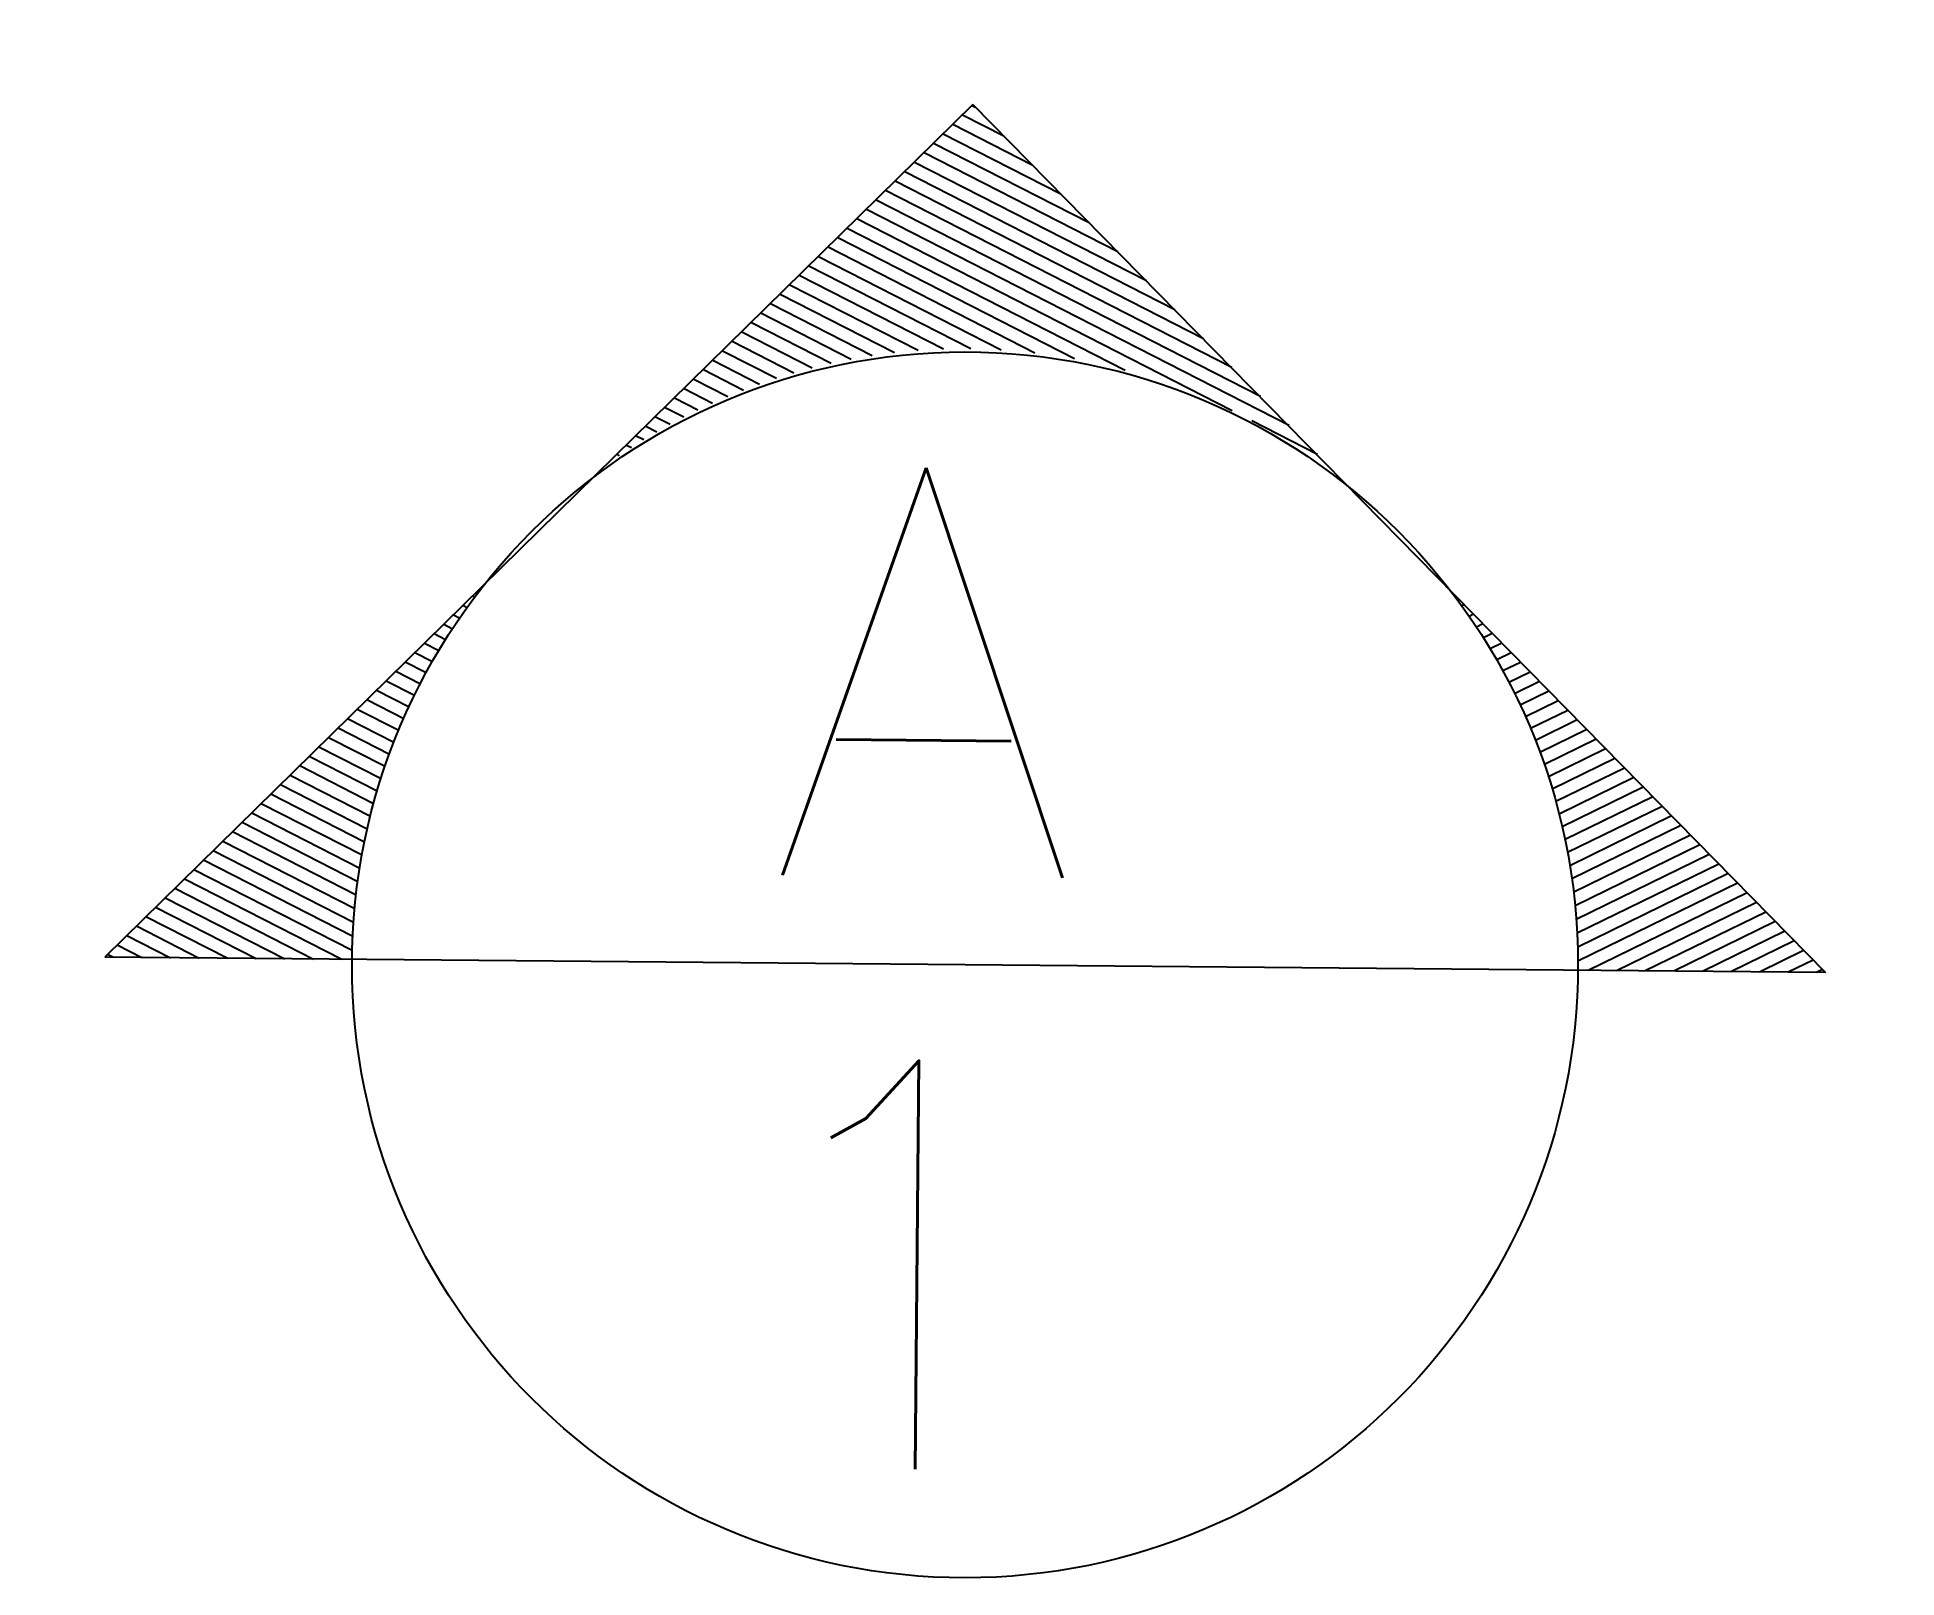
# Model space of a CAD drawing. Extents: x 2276 to 4096, y 3066 to 4574.
import ezdxf

# ---------------------------------------------------------------- set-up
doc = ezdxf.new("R2010")
doc.units = 0
doc.header["$MEASUREMENT"] = 0
doc.layers.get('0').update_dxf_attribs({"linetype": 'CONTINUOUS'})
doc.styles.add('HZ', font='ROMANS', dxfattribs={"bigfont": 'HZTXT'})

# ---------------------------------------------------------------- blocks, each defined once
blk = doc.blocks.new('*X1')
at = {"color": 0}
for p, q in [((4263.7, 10115), (4314.7, 10166)), ((3950.7, 9819.7), (4279.2, 10148.2)), ((3944.8, 9831.5), (4243.7, 10130.3)), ((3938.9, 9843.3), (4208.1, 10112.5)), ((3933, 9855), (4172.6, 10094.6)), ((3956.6, 9807.9), (4248.3, 10099.6)), ((3927.1, 9866.8), (4137, 10076.7)), ((3921.2, 9878.6), (4101.5, 10058.9)), ((3915.3, 9890.4), (4066, 10041)), ((3909.4, 9902.1), (4030.4, 10023.2)), ((3962.5, 9796.1), (4178.6, 10012.2)), ((3903.5, 9913.9), (3994.9, 10005.3)), ((3897.6, 9925.7), (3959.4, 9987.4)), ((3891.7, 9937.5), (3923.8, 9969.6)), ((3968.4, 9784.4), (4152.6, 9968.5)), ((3885.8, 9949.2), (3888.3, 9951.7)), ((3974.3, 9772.6), (4135.1, 9933.3)), ((3980.2, 9760.8), (4122.1, 9902.7)), ((3986.1, 9749), (4112, 9874.9)), ((3992, 9737.3), (4104.1, 9849.3)), ((3997.9, 9725.5), (4097.7, 9825.3)), ((4003.8, 9713.7), (4092.7, 9802.6)), ((4009.7, 9701.9), (4088.8, 9781)), ((4015.6, 9690.2), (4085.8, 9760.4)), ((4021.5, 9678.4), (4083.6, 9740.5)), ((4027.4, 9666.6), (4082.2, 9721.4)), ((4033.3, 9654.8), (4081.3, 9702.8)), ((4039.2, 9643), (4081.1, 9684.9)), ((4045.1, 9631.3), (4081.4, 9667.5)), ((4051, 9619.5), (4082.1, 9650.6)), ((4056.9, 9607.7), (4083.3, 9634.1)), ((4062.8, 9595.9), (4084.9, 9618)), ((4068.7, 9584.2), (4086.9, 9602.3)), ((4074.6, 9572.4), (4089.2, 9587)), ((4080.5, 9560.6), (4091.9, 9572)), ((4086.4, 9548.8), (4095, 9557.4)), ((4092.3, 9537.1), (4098.3, 9543)), ((4098.2, 9525.3), (4101.9, 9529)), ((4104.1, 9513.5), (4105.8, 9515.2))]:
    blk.add_line(p, q, dxfattribs=at)
blk = doc.blocks.new('*X0')
at = {"color": 0}
for p, q in [((4192.1, 9336.3), (4193.9, 9338.1)), ((4198, 9324.6), (4201.3, 9327.8)), ((4203.9, 9312.8), (4208.9, 9317.7)), ((4209.8, 9301), (4216.7, 9307.8)), ((4215.7, 9289.2), (4224.6, 9298.1)), ((4221.6, 9277.4), (4232.8, 9288.6)), ((4227.5, 9265.6), (4241.1, 9279.3)), ((4233.4, 9253.8), (4249.7, 9270.1)), ((4239.3, 9242.1), (4258.4, 9261.2)), ((4245.2, 9230.3), (4267.3, 9252.4)), ((4251.1, 9218.5), (4276.4, 9243.8)), ((4256.9, 9206.7), (4285.6, 9235.4)), ((4262.8, 9194.9), (4295.1, 9227.1)), ((4268.7, 9183.1), (4304.7, 9219.1)), ((4274.6, 9171.3), (4314.5, 9211.2)), ((4280.5, 9159.5), (4324.5, 9203.6)), ((4286.4, 9147.8), (4334.7, 9196.1)), ((4292.3, 9136), (4345.1, 9188.8)), ((4298.2, 9124.2), (4355.7, 9181.7)), ((4304.1, 9112.4), (4366.5, 9174.8)), ((4310, 9100.6), (4377.5, 9168.1)), ((4315.9, 9088.8), (4388.7, 9161.6)), ((4321.7, 9077), (4400.1, 9155.4)), ((4327.6, 9065.3), (4411.7, 9149.3)), ((4333.5, 9053.5), (4423.5, 9143.4)), ((4339.4, 9041.7), (4435.5, 9137.8)), ((4345.3, 9029.9), (4447.8, 9132.4)), ((4351.2, 9018.1), (4460.3, 9127.2)), ((4357.1, 9006.3), (4473, 9122.2)), ((4363, 8994.5), (4486, 9117.5)), ((4368.9, 8982.7), (4491.3, 9105.2)), ((4374.8, 8971), (4482.5, 9078.7)), ((4380.7, 8959.2), (4473.6, 9052.2)), ((4386.5, 8947.4), (4464.8, 9025.6)), ((4392.4, 8935.6), (4455.9, 8999.1)), ((4398.3, 8923.8), (4447.1, 8972.6)), ((4404.2, 8912), (4438.3, 8946.1)), ((4410.1, 8900.2), (4429.4, 8919.5)), ((4416, 8888.5), (4420.6, 8893))]:
    blk.add_line(p, q, dxfattribs=at)

msp = doc.modelspace()

# ---------------------------------------------------------------- linework, layer by layer
at = {"color": 4}
for p, q in [((3191.4, 4508), (2341.7, 3673.3)), ((3191.4, 4508), (4026, 3658.2)), ((4026, 3658.2), (2341.7, 3673.3))]:
    msp.add_line(p, q, dxfattribs=at)
msp.add_circle((3183.8, 3665.8), 600, dxfattribs=at)

# ---------------------------------------------------------------- block references
at = {"color": 4, "rotation": 287.9298062239387}
for name in ['*X1', '*X0']:
    msp.add_blockref(name, (-7471.7, 5141.4), dxfattribs=at)
at = {"color": 4, "xscale": -1, "rotation": 71.04339002789257}
msp.add_blockref('*X0', (13864.1, 4950.2), dxfattribs=at)

# ---------------------------------------------------------------- texts
at = {"color": 4, "style": 'HZ'}
for s, p in [('A', (2987.9, 3753.7)), ('1', (2946.6, 3173.7))]:
    msp.add_text(s, height=400, rotation=359.4866, dxfattribs=at).set_placement(p)

doc.saveas('drawing.dxf')
